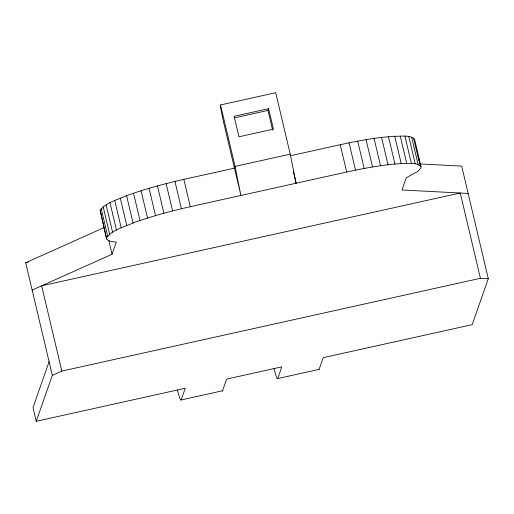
<?xml version="1.0" encoding="UTF-8"?>
<svg xmlns="http://www.w3.org/2000/svg" width="514" height="514" viewBox="0 0 514 514"><rect width="100%" height="100%" fill="white"/><g stroke="black" fill="none" stroke-linecap="round" stroke-linejoin="round"><path stroke-width="0.77" d="M293.314 171.535L296.083 183.241L290.243 154.168L275.71 92.706L220.532 104.94L235.065 166.401L234.448 168.155L183.832 179.373C164.467 183.736 145.25 188.901 126.579 195.693C117.603 199.792 106.456 202.156 100.172 210.29L106.616 238.997C108.807 241.927 113.067 241.561 116.325 242.036L112.039 254.263L32.157 290.069M106.616 238.997L100.172 210.29M290.404 155.748L340.242 144.704C358.213 140.817 376.364 137.437 394.739 136.242C401.119 136.621 409.465 134.417 414.547 139.217L421.005 166.53L420.966 167.924L417.908 171.355L406.278 177.754L401.999 189.987L468.138 193.418M234.448 168.155L234.654 166.594M49.087 361.695L32.999 407.634L36.231 421.294L185.252 388.256L181.153 399.956L222.536 390.781L226.635 379.088L281.807 366.855L277.714 378.548L319.091 369.38L323.19 357.68L472.212 324.642L488.3 278.704L461.681 166.099L420.246 163.953M36.231 421.294L52.319 375.355L25.7 262.75L104.117 227.606M220.532 104.94L220.23 105.813L223.147 120.353L240.905 195.474L235.065 166.401L290.243 154.168M272.645 130.138L267.98 110.414L268.591 108.66L234.108 116.305L238.952 136.788L273.435 129.142L268.591 108.66M106.629 237.609C112.913 229.469 124.06 227.104 133.036 223.012C151.707 216.221 170.924 211.055 190.289 206.692L346.699 172.017C364.67 168.129 382.821 164.75 401.196 163.561C407.576 163.94 415.922 161.73 421.005 166.53M52.319 375.355L61.828 371.089L480.423 278.292L488.3 278.704M234.275 117.886L267.98 110.414M25.7 262.75L28.045 262.23M177.452 390.023L177.972 392.105A14.167 1.317 77.5 0 0 181.153 399.956M480.423 278.292L460.268 193.007L41.666 285.803L61.828 371.089M416.167 147.634L416.719 149.972M418.197 156.217L419.302 160.901M413.597 138.06L420.054 165.379M411.656 137.154L418.113 164.474M408.759 136.518L415.216 163.831M404.942 136.152L411.399 163.465M400.252 136.056L406.709 163.375M394.739 136.242L401.196 163.561M388.488 136.705L394.945 164.024M381.568 137.437L388.025 164.756M374.064 138.427L380.521 165.746M366.077 139.667L372.541 166.986M357.712 141.138L364.169 168.457M349.057 142.828L355.515 170.14M340.242 144.704L346.699 172.017M183.832 179.373L190.289 206.692M174.953 181.423L181.41 208.735M166.131 183.614L172.588 210.926M157.464 185.914L163.921 213.233M149.079 188.304L155.536 215.623M141.067 190.752L147.524 218.071M133.537 193.225L139.994 220.545M126.579 195.693L133.036 223.012M120.289 198.121L126.746 225.44M114.738 200.486L121.195 227.798M109.996 202.747L116.453 230.066M106.128 204.887L112.585 232.206M103.179 206.872L109.636 234.191M101.181 208.684L107.644 236.003M108.717 240.218L112.039 254.263M277.714 378.548A14.167 1.317 77.5 0 1 274.007 368.654M222.536 390.781A14.167 1.317 77.5 0 1 222.215 390.923M319.091 369.38A14.167 1.317 77.5 0 1 318.77 369.521"/></g></svg>
